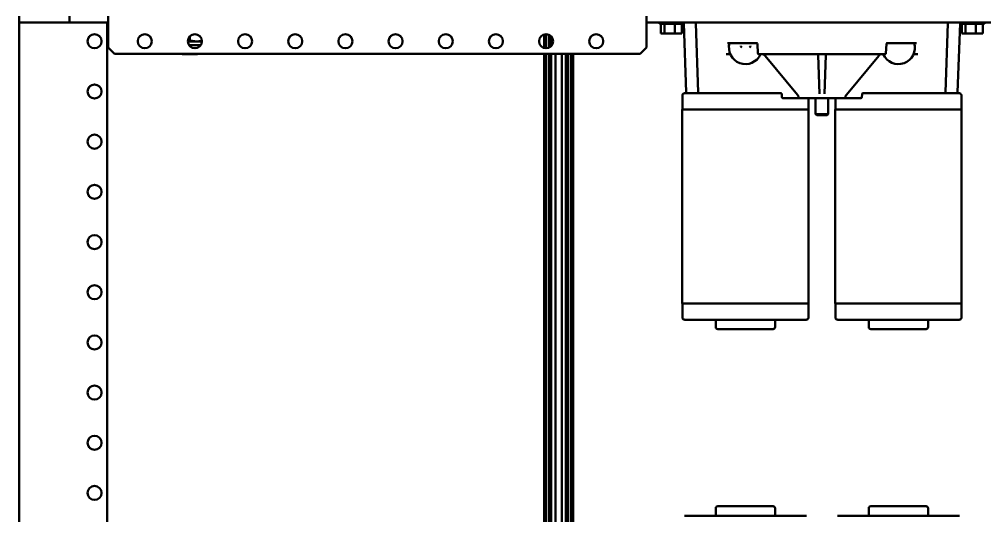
# Model space of a CAD drawing. Header units: inches. Extents: x 7.8 to 84, y 3.4 to 72.4.
# Drawn here: x 7.82 to 27.07, y 13.21 to 23.1 of the extents above; entities that cross this region are included whole.
import ezdxf

# ---------------------------------------------------------------- set-up
doc = ezdxf.new("R2010")
doc.units = ezdxf.units.IN
doc.header["$MEASUREMENT"] = 0
doc.layers.add('Visible (ANSI)', color=7, linetype='Continuous', lineweight=50)

msp = doc.modelspace()

# ---------------------------------------------------------------- linework, layer by layer
at = {"layer": 'Visible (ANSI)'}
for p, q in [((7.825, 23.161), (7.825, 23.036)), ((8.825, 23.161), (8.825, 23.036)), ((9.595, 22.974), (9.595, 23.161)), ((20.325, 23.161), (20.325, 22.974)), ((7.825, 23.036), (7.825, 7.286)), ((7.825, 23.036), (8.825, 23.036)), ((8.825, 23.036), (8.846, 23.036)), ((8.975, 23.036), (8.846, 23.036)), ((8.975, 23.036), (9.116, 23.036)), ((9.116, 23.036), (9.575, 23.036)), ((9.575, 23.036), (9.575, 7.286)), ((9.575, 23.036), (9.595, 23.036)), ((9.595, 22.536), (9.595, 22.974)), ((20.325, 23.036), (20.761, 23.036)), ((20.325, 22.974), (20.325, 22.536)), ((20.585, 23.036), (20.585, 23.006)), ((20.585, 23.006), (21.065, 23.006)), ((20.616, 23.006), (20.616, 22.816)), ((20.686, 23.006), (20.686, 22.816)), ((20.761, 23.036), (20.862, 23.036)), ((20.862, 23.036), (21.514, 23.036)), ((20.895, 23.006), (20.895, 22.816)), ((21.033, 23.006), (21.033, 22.816)), ((21.065, 23.036), (21.065, 23.006)), ((21.071, 23.016), (21.119, 21.646)), ((21.311, 23.016), (21.359, 21.646)), ((21.615, 23.036), (21.514, 23.036)), ((23.605, 23.036), (21.615, 23.036)), ((23.605, 23.036), (24.044, 23.036)), ((26.034, 23.036), (24.044, 23.036)), ((26.034, 23.036), (26.135, 23.036)), ((26.787, 23.036), (26.135, 23.036)), ((26.29, 21.646), (26.338, 23.016)), ((26.53, 21.646), (26.578, 23.016)), ((26.585, 23.036), (26.585, 23.006)), ((26.585, 23.006), (27.065, 23.006)), ((26.616, 23.006), (26.616, 22.816)), ((26.686, 23.006), (26.686, 22.816)), ((26.888, 23.036), (26.787, 23.036)), ((27.325, 23.036), (26.888, 23.036)), ((26.895, 23.006), (26.895, 22.816)), ((27.033, 23.006), (27.033, 22.816)), ((27.065, 23.036), (27.065, 23.006)), ((11.224, 22.679), (11.224, 22.759)), ((18.286, 22.796), (18.286, 22.527)), ((18.327, 22.801), (18.327, 22.522)), ((18.389, 22.786), (18.389, 22.537)), ((18.43, 22.753), (18.43, 22.57)), ((20.686, 22.816), (20.616, 22.816)), ((20.895, 22.816), (20.686, 22.816)), ((21.033, 22.816), (20.895, 22.816)), ((26.686, 22.816), (26.616, 22.816)), ((26.895, 22.816), (26.686, 22.816)), ((27.033, 22.816), (26.895, 22.816)), ((9.72, 22.411), (9.595, 22.536)), ((11.364, 22.659), (11.185, 22.659)), ((11.429, 22.583), (11.208, 22.583)), ((11.465, 22.659), (11.364, 22.659)), ((11.411, 22.552), (11.411, 22.583)), ((20.325, 22.536), (20.2, 22.411)), ((21.942, 22.626), (21.982, 22.626)), ((22.196, 22.626), (21.982, 22.626)), ((22.196, 22.626), (22.538, 22.626)), ((22.21, 22.556), (22.21, 22.572)), ((22.23, 22.536), (22.21, 22.556)), ((22.378, 22.536), (22.398, 22.556)), ((22.398, 22.556), (22.398, 22.572)), ((22.54, 22.607), (22.547, 22.424)), ((25.102, 22.424), (25.109, 22.607)), ((25.453, 22.626), (25.111, 22.626)), ((25.667, 22.626), (25.707, 22.626)), ((20.2, 22.411), (9.72, 22.411)), ((11.073, 22.406), (11.068, 22.411)), ((11.374, 22.406), (11.073, 22.406)), ((11.374, 22.406), (11.379, 22.411)), ((18.286, 22.411), (18.286, 7.911)), ((18.327, 22.411), (18.327, 7.911)), ((18.389, 22.411), (18.389, 7.911)), ((18.43, 22.411), (18.43, 7.911)), ((18.512, 22.411), (18.512, 7.911)), ((18.637, 22.411), (18.637, 7.911)), ((18.719, 22.411), (18.719, 7.911)), ((18.76, 22.411), (18.76, 7.911)), ((18.822, 22.411), (18.822, 7.911)), ((18.863, 22.411), (18.863, 7.911)), ((21.915, 22.404), (21.935, 22.404)), ((23.344, 22.404), (22.638, 22.404)), ((22.693, 22.373), (23.335, 21.596)), ((23.775, 21.613), (23.748, 22.385)), ((23.901, 22.385), (23.874, 21.613)), ((23.903, 22.393), (23.903, 22.393)), ((25.011, 22.404), (24.305, 22.404)), ((24.956, 22.373), (24.314, 21.596)), ((25.714, 22.404), (25.734, 22.404)), ((21.045, 21.587), (21.045, 21.302)), ((21.92, 21.626), (21.084, 21.626)), ((21.926, 21.626), (21.92, 21.626)), ((23.025, 21.607), (23.027, 21.546)), ((24.622, 21.546), (24.624, 21.607)), ((25.729, 21.626), (25.723, 21.626)), ((26.565, 21.626), (25.729, 21.626)), ((26.605, 21.587), (26.605, 21.302)), ((23.07, 21.526), (23.108, 21.526)), ((23.108, 21.526), (23.353, 21.526)), ((23.353, 21.526), (23.376, 21.526)), ((23.376, 21.526), (23.459, 21.526)), ((23.459, 21.526), (23.504, 21.526)), ((23.729, 21.526), (23.504, 21.526)), ((23.555, 21.526), (23.555, 21.302)), ((23.7, 21.206), (23.7, 21.526)), ((23.729, 21.526), (23.771, 21.526)), ((23.771, 21.526), (23.879, 21.526)), ((23.879, 21.526), (23.92, 21.526)), ((24.145, 21.526), (23.92, 21.526)), ((23.949, 21.206), (23.949, 21.526)), ((24.095, 21.526), (24.095, 21.302)), ((24.145, 21.526), (24.191, 21.526)), ((24.191, 21.526), (24.274, 21.526)), ((24.274, 21.526), (24.296, 21.526)), ((24.296, 21.526), (24.541, 21.526)), ((24.541, 21.526), (24.579, 21.526)), ((21.04, 21.302), (23.56, 21.302)), ((21.04, 21.302), (21.04, 17.438)), ((23.56, 21.302), (23.56, 17.438)), ((23.949, 21.206), (23.7, 21.206)), ((23.72, 21.186), (23.7, 21.206)), ((23.72, 21.186), (23.929, 21.186)), ((23.929, 21.186), (23.949, 21.206)), ((24.09, 21.302), (26.61, 21.302)), ((24.09, 21.302), (24.09, 17.438)), ((26.61, 21.302), (26.61, 17.438)), ((21.04, 17.438), (23.56, 17.438)), ((21.045, 17.154), (21.045, 17.438)), ((23.555, 17.154), (23.555, 17.438)), ((24.09, 17.438), (26.61, 17.438)), ((24.095, 17.154), (24.095, 17.438)), ((26.605, 17.154), (26.605, 17.438)), ((21.084, 17.114), (23.515, 17.114)), ((21.708, 16.966), (21.708, 17.114)), ((22.892, 16.966), (22.892, 17.114)), ((24.134, 17.114), (26.565, 17.114)), ((24.758, 16.966), (24.758, 17.114)), ((25.942, 16.966), (25.942, 17.114)), ((21.747, 16.927), (22.852, 16.927)), ((24.797, 16.927), (25.902, 16.927)), ((21.708, 13.357), (21.708, 13.208)), ((22.852, 13.396), (21.747, 13.396)), ((22.892, 13.357), (22.892, 13.208)), ((24.758, 13.357), (24.758, 13.208)), ((25.902, 13.396), (24.797, 13.396)), ((25.942, 13.357), (25.942, 13.208)), ((23.515, 13.208), (21.084, 13.208)), ((26.565, 13.208), (24.134, 13.208))]:
    msp.add_line(p, q, dxfattribs=at)
for centre in [(9.325, 22.661), (10.325, 22.661), (11.325, 22.661), (12.325, 22.661), (13.325, 22.661), (14.325, 22.661), (15.325, 22.661), (16.325, 22.661), (17.325, 22.661), (18.325, 22.661), (19.325, 22.661), (9.325, 21.661), (9.325, 20.661), (9.325, 19.661), (9.325, 18.661), (9.325, 17.661), (9.325, 16.661), (9.325, 15.661), (9.325, 14.661), (9.325, 13.661)]:
    msp.add_circle(centre, 0.14, dxfattribs=at)
for centre, radius, start, end in [((21.091, 23.016), 0.02, 90, 182), ((21.331, 23.016), 0.02, 90, 182), ((26.318, 23.016), 0.02, 358, 90), ((26.558, 23.016), 0.02, 358, 90), ((11.429, 22.659), 0.0755, 270, 279.0629), ((22.3, 22.536), 0.329, 164.0693, 336.3978), ((22.52, 22.606), 0.02, 2, 90), ((25.35, 22.536), 0.329, 203.6022, 15.9307), ((25.129, 22.606), 0.02, 90, 178), ((22.567, 22.424), 0.02, 182, 270), ((25.082, 22.424), 0.02, 270, 358), ((21.084, 21.587), 0.0394, 90, 180), ((21.139, 21.646), 0.02, 182, 270), ((21.379, 21.646), 0.02, 182, 270), ((23.005, 21.606), 0.02, 2, 90), ((24.644, 21.606), 0.02, 90, 178), ((26.27, 21.646), 0.02, 270, 358), ((26.51, 21.646), 0.02, 270, 358), ((26.565, 21.587), 0.0394, 0, 90), ((23.047, 21.546), 0.02, 182, 270), ((24.602, 21.546), 0.02, 270, 358), ((21.084, 17.154), 0.0394, 180, 270), ((23.515, 17.154), 0.0394, 270, 0), ((24.134, 17.154), 0.0394, 180, 270), ((26.565, 17.154), 0.0394, 270, 0), ((21.747, 16.966), 0.0394, 180, 270), ((22.852, 16.966), 0.0394, 270, 0), ((24.797, 16.966), 0.0394, 180, 270), ((25.902, 16.966), 0.0394, 270, 0), ((21.747, 13.357), 0.0394, 90, 180), ((22.852, 13.357), 0.0394, 0, 90), ((24.797, 13.357), 0.0394, 90, 180), ((25.902, 13.357), 0.0394, 0, 90)]:
    msp.add_arc(centre, radius, start, end, dxfattribs=at)
for centre, major_axis, ratio, start_param, end_param in [((22.69, 22.404), (-0.0128, -0.0153), 0.252532, 6.281797, 6.283634), ((22.708, 22.386), (-0.0154, -0.0127), 0.513838, 6.281135, 6.283185), ((23.733, 22.385), (-0.0034, 0.0171), 0.868123, 4.526793, 4.897966), ((23.916, 22.385), (0.0034, 0.0171), 0.868123, 1.385219, 1.756392), ((24.941, 22.386), (0.0154, -0.0127), 0.513838, 0, 0.00205), ((24.959, 22.404), (0.0128, -0.0153), 0.252532, 6.282737, 6.289383), ((23.35, 21.609), (-0.0154, -0.0127), 0.513838, 0, 0.000895), ((24.299, 21.609), (0.0154, -0.0127), 0.513838, 6.282291, 6.283185)]:
    msp.add_ellipse(centre, major_axis=major_axis, ratio=ratio, start_param=start_param, end_param=end_param, dxfattribs=at)
for points, weights in [([(11.185, 22.67), (11.204, 22.674), (11.224, 22.679)], [2.48571188891, 2.45064949561, 2.40376444832]), ([(11.224, 22.679), (11.299, 22.659), (11.364, 22.659)], [2.40376444832, 2.58969627547, 2.58969627547]), ([(11.364, 22.659), (11.412, 22.659), (11.464, 22.669)], [2.58969627547, 2.58969627547, 2.48895669809])]:
    msp.add_rational_spline(points, weights, degree=2, dxfattribs=at)
for points, knots in [([(25.667, 22.626), (25.664, 22.626), (25.657, 22.626), (25.646, 22.626), (25.646, 22.626), (25.645, 22.626), (25.644, 22.626), (25.632, 22.626), (25.617, 22.626), (25.597, 22.626), (25.579, 22.626), (25.559, 22.626), (25.535, 22.626), (25.534, 22.626), (25.532, 22.626), (25.531, 22.626), (25.507, 22.626), (25.481, 22.626), (25.453, 22.626)], [0, 0, 0, 0, 0.234375, 0.234375, 0.234375, 0.25, 0.25, 0.25, 0.5, 0.5, 0.5, 0.734375, 0.734375, 0.734375, 0.75, 0.75, 0.75, 1, 1, 1, 1]), ([(21.998, 22.404), (21.988, 22.404), (21.979, 22.404), (21.97, 22.404), (21.961, 22.404), (21.954, 22.404), (21.948, 22.404), (21.947, 22.404), (21.947, 22.404), (21.947, 22.404), (21.947, 22.404), (21.947, 22.404), (21.946, 22.404), (21.941, 22.404), (21.937, 22.404), (21.935, 22.404)], [0.2887995, 0.2887995, 0.2887995, 0.2887995, 0.5, 0.5, 0.5, 0.734375, 0.734375, 0.734375, 0.7419166, 0.7419166, 0.7419166, 0.75, 0.75, 0.75, 1, 1, 1, 1]), ([(22.638, 22.404), (22.629, 22.404), (22.621, 22.404), (22.613, 22.404), (22.612, 22.404), (22.611, 22.404), (22.61, 22.404), (22.609, 22.404), (22.609, 22.404), (22.609, 22.404), (22.6, 22.404), (22.593, 22.404), (22.586, 22.404), (22.581, 22.404), (22.576, 22.404), (22.573, 22.404), (22.572, 22.404), (22.572, 22.404), (22.572, 22.404), (22.572, 22.404), (22.572, 22.404), (22.571, 22.404), (22.568, 22.404), (22.567, 22.404), (22.567, 22.404)], [0, 0, 0, 0, 0.21875, 0.21875, 0.21875, 0.25, 0.25, 0.25, 0.255974, 0.255974, 0.255974, 0.5, 0.5, 0.5, 0.71875, 0.71875, 0.71875, 0.743834, 0.743834, 0.743834, 0.75, 0.75, 0.75, 1, 1, 1, 1]), ([(22.677, 22.389), (22.674, 22.392), (22.67, 22.394), (22.661, 22.399), (22.655, 22.401), (22.647, 22.402), (22.645, 22.403), (22.639, 22.404), (22.635, 22.404), (22.63, 22.404)], [0, 0, 0, 0, 0.036903, 0.036903, 0.0835548, 0.0835548, 0.0977007, 0.0977007, 0.1322022, 0.1322022, 0.1322022, 0.1322022]), ([(22.693, 22.373), (22.69, 22.377), (22.685, 22.382), (22.68, 22.387), (22.679, 22.388), (22.677, 22.389)], [0, 0, 0, 0, 0.05049809, 0.05049809, 0.06238127, 0.06238127, 0.06238127, 0.06238127]), ([(24.305, 22.404), (24.233, 22.404), (24.16, 22.404), (24.085, 22.404), (24.08, 22.404), (24.075, 22.404), (24.07, 22.404), (23.989, 22.404), (23.907, 22.404), (23.825, 22.404), (23.747, 22.404), (23.671, 22.404), (23.595, 22.404), (23.589, 22.404), (23.584, 22.404), (23.579, 22.404), (23.499, 22.404), (23.421, 22.404), (23.344, 22.404)], [0, 0, 0, 0, 0.234375, 0.234375, 0.234375, 0.25, 0.25, 0.25, 0.5, 0.5, 0.5, 0.734375, 0.734375, 0.734375, 0.75, 0.75, 0.75, 1, 1, 1, 1]), ([(23.728, 22.404), (23.732, 22.404), (23.735, 22.403), (23.74, 22.4), (23.742, 22.399), (23.745, 22.396), (23.746, 22.394), (23.747, 22.391)], [0, 0, 0, 0, 0.5, 0.5, 0.75, 0.75, 1, 1, 1, 1]), ([(23.902, 22.391), (23.904, 22.396), (23.907, 22.399), (23.91, 22.401), (23.914, 22.403), (23.917, 22.404), (23.921, 22.404)], [0, 0, 0, 0, 0.5, 0.5, 0.5, 1, 1, 1, 1]), ([(24.972, 22.389), (24.967, 22.385), (24.963, 22.381), (24.958, 22.376), (24.957, 22.374), (24.956, 22.373)], [0, 0, 0, 0, 0.047787, 0.047787, 0.06240523, 0.06240523, 0.06240523, 0.06240523]), ([(25.022, 22.404), (25.021, 22.404), (25.02, 22.404), (25.009, 22.404), (24.998, 22.402), (24.982, 22.396), (24.976, 22.393), (24.972, 22.389)], [0, 0, 0, 0, 0.0071488, 0.0071488, 0.0890208, 0.0890208, 0.1401879, 0.1401879, 0.1401879, 0.1401879]), ([(25.082, 22.404), (25.082, 22.404), (25.081, 22.404), (25.079, 22.404), (25.078, 22.404), (25.078, 22.404), (25.078, 22.404), (25.078, 22.404), (25.077, 22.404), (25.077, 22.404), (25.074, 22.404), (25.069, 22.404), (25.063, 22.404), (25.057, 22.404), (25.05, 22.404), (25.043, 22.404), (25.042, 22.404), (25.041, 22.404), (25.04, 22.404), (25.04, 22.404), (25.04, 22.404), (25.039, 22.404), (25.031, 22.404), (25.022, 22.404), (25.011, 22.404)], [0, 0, 0, 0, 0.21875, 0.21875, 0.21875, 0.25, 0.25, 0.25, 0.255974, 0.255974, 0.255974, 0.5, 0.5, 0.5, 0.71875, 0.71875, 0.71875, 0.743834, 0.743834, 0.743834, 0.75, 0.75, 0.75, 1, 1, 1, 1]), ([(25.714, 22.404), (25.712, 22.404), (25.709, 22.404), (25.704, 22.404), (25.703, 22.404), (25.703, 22.404), (25.703, 22.404), (25.702, 22.404), (25.702, 22.404), (25.702, 22.404), (25.696, 22.404), (25.688, 22.404), (25.679, 22.404), (25.67, 22.404), (25.661, 22.404), (25.651, 22.404)], [0, 0, 0, 0, 0.234375, 0.234375, 0.234375, 0.25, 0.25, 0.25, 0.2579703, 0.2579703, 0.2579703, 0.5, 0.5, 0.5, 0.7112659, 0.7112659, 0.7112659, 0.7112659]), ([(22.007, 21.626), (21.997, 21.626), (21.987, 21.626), (21.978, 21.626), (21.973, 21.626), (21.969, 21.626), (21.965, 21.626), (21.96, 21.626), (21.957, 21.626), (21.953, 21.626), (21.949, 21.626), (21.946, 21.626), (21.943, 21.626), (21.94, 21.626), (21.938, 21.626), (21.935, 21.626), (21.931, 21.626), (21.928, 21.626), (21.926, 21.626)], [0, 0, 0, 0, 0.25, 0.25, 0.25, 0.375137, 0.375137, 0.375137, 0.5, 0.5, 0.5, 0.62522, 0.62522, 0.62522, 0.75, 0.75, 0.75, 1, 1, 1, 1]), ([(22.935, 21.626), (22.87, 21.626), (22.802, 21.626), (22.732, 21.626), (22.727, 21.626), (22.723, 21.626), (22.718, 21.626), (22.641, 21.626), (22.563, 21.626), (22.483, 21.626), (22.408, 21.626), (22.333, 21.626), (22.257, 21.626), (22.252, 21.626), (22.247, 21.626), (22.242, 21.626), (22.163, 21.626), (22.085, 21.626), (22.007, 21.626)], [0, 0, 0, 0, 0.234375, 0.234375, 0.234375, 0.25, 0.25, 0.25, 0.5, 0.5, 0.5, 0.734375, 0.734375, 0.734375, 0.75, 0.75, 0.75, 1, 1, 1, 1]), ([(23.009, 21.626), (22.996, 21.626), (22.984, 21.626), (22.971, 21.626), (22.958, 21.626), (22.946, 21.626), (22.935, 21.626)], [0, 0, 0, 0, 0.5, 0.5, 0.5, 1, 1, 1, 1]), ([(23.357, 21.556), (23.357, 21.557), (23.356, 21.56), (23.354, 21.567), (23.352, 21.571), (23.346, 21.581), (23.342, 21.588), (23.336, 21.595), (23.336, 21.596), (23.335, 21.596)], [0, 0, 0, 0, 0.0498238, 0.0498238, 0.1079141, 0.1079141, 0.1831642, 0.1831642, 0.1927813, 0.1927813, 0.1927813, 0.1927813]), ([(24.314, 21.596), (24.307, 21.588), (24.301, 21.579), (24.296, 21.568), (24.294, 21.565), (24.293, 21.559), (24.292, 21.557), (24.292, 21.556)], [0, 0, 0, 0, 0.1050429, 0.1050429, 0.1477813, 0.1477813, 0.1925756, 0.1925756, 0.1925756, 0.1925756]), ([(24.714, 21.626), (24.703, 21.626), (24.691, 21.626), (24.678, 21.626), (24.666, 21.626), (24.653, 21.626), (24.64, 21.626)], [0, 0, 0, 0, 0.5, 0.5, 0.5, 1, 1, 1, 1]), ([(25.642, 21.626), (25.569, 21.626), (25.496, 21.626), (25.422, 21.626), (25.417, 21.626), (25.412, 21.626), (25.407, 21.626), (25.326, 21.626), (25.246, 21.626), (25.166, 21.626), (25.091, 21.626), (25.018, 21.626), (24.946, 21.626), (24.941, 21.626), (24.936, 21.626), (24.931, 21.626), (24.856, 21.626), (24.784, 21.626), (24.714, 21.626)], [0, 0, 0, 0, 0.234375, 0.234375, 0.234375, 0.25, 0.25, 0.25, 0.5, 0.5, 0.5, 0.734375, 0.734375, 0.734375, 0.75, 0.75, 0.75, 1, 1, 1, 1]), ([(25.723, 21.626), (25.721, 21.626), (25.718, 21.626), (25.714, 21.626), (25.712, 21.626), (25.709, 21.626), (25.706, 21.626), (25.703, 21.626), (25.7, 21.626), (25.696, 21.626), (25.693, 21.626), (25.689, 21.626), (25.685, 21.626), (25.681, 21.626), (25.676, 21.626), (25.672, 21.626), (25.662, 21.626), (25.652, 21.626), (25.642, 21.626)], [0, 0, 0, 0, 0.25, 0.25, 0.25, 0.375137, 0.375137, 0.375137, 0.5, 0.5, 0.5, 0.62522, 0.62522, 0.62522, 0.75, 0.75, 0.75, 1, 1, 1, 1]), ([(23.047, 21.526), (23.047, 21.526), (23.05, 21.526), (23.056, 21.526), (23.058, 21.526), (23.064, 21.526), (23.067, 21.526), (23.07, 21.526)], [0, 0, 0, 0, 0.5, 0.5, 0.75, 0.75, 1, 1, 1, 1]), ([(24.579, 21.526), (24.586, 21.526), (24.591, 21.526), (24.598, 21.526), (24.599, 21.526), (24.601, 21.526), (24.602, 21.526), (24.602, 21.526)], [0, 0, 0, 0, 0.5, 0.5, 0.75, 0.75, 1, 1, 1, 1])]:
    msp.add_open_spline(points, degree=3, knots=knots, dxfattribs=at)
for points in [[(23.357, 21.556), (23.357, 21.555), (23.357, 21.555), (23.357, 21.555)], [(24.292, 21.555), (24.292, 21.555), (24.292, 21.555), (24.292, 21.556)]]:
    msp.add_open_spline(points, degree=3, dxfattribs=at)

doc.saveas('drawing.dxf')
